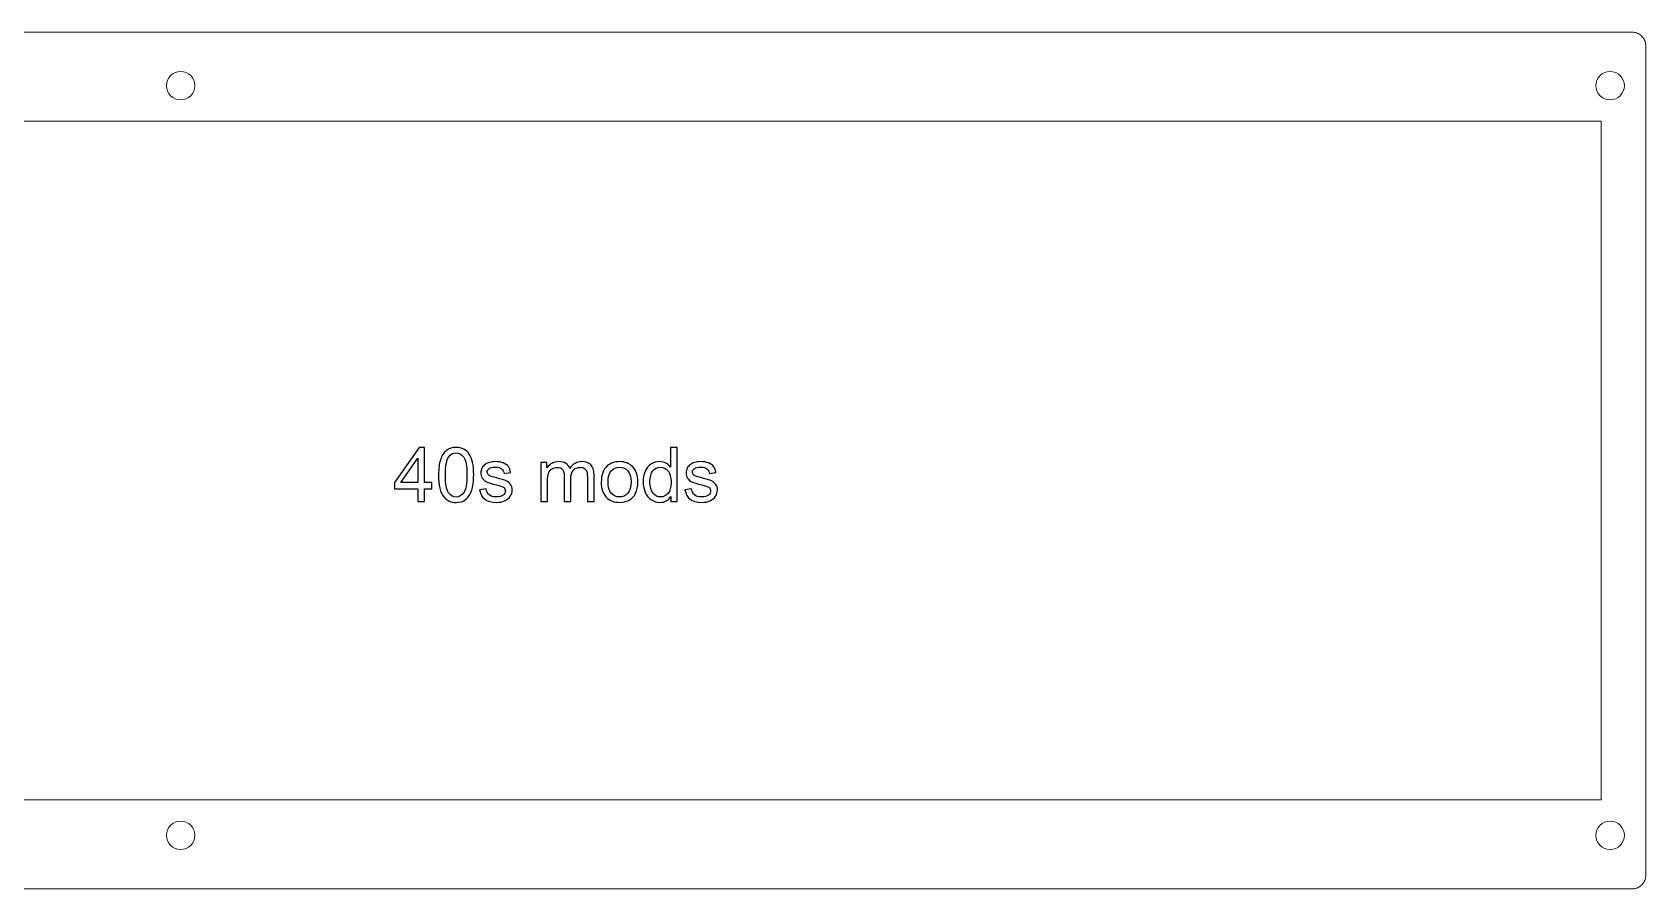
# Model space of a CAD drawing. Header units: millimetres. Extents: x -497 to 493, y -126 to 293.
# Drawn here: x -348.7 to -167.4, y 99 to 195.2 of the extents above; entities that cross this region are included whole.
import ezdxf

# ---------------------------------------------------------------- set-up
doc = ezdxf.new("R2010")
doc.units = ezdxf.units.MM
doc.header["$MEASUREMENT"] = 0
doc.layers.add('Layer 1', color=7, linetype='Continuous')

msp = doc.modelspace()

# ---------------------------------------------------------------- linework, layer by layer
at = {"layer": 'Layer 1', "lineweight": 9}
for points, knots in [([(-168.9452, 195.178), (-168.9452, 195.178), (-168.8272, 195.174), (-168.8272, 195.174), (-168.8272, 195.174), (-168.8272, 195.174), (-168.7102, 195.16), (-168.7102, 195.16), (-168.7102, 195.16), (-168.7102, 195.16), (-168.5952, 195.137), (-168.5952, 195.137), (-168.5952, 195.137), (-168.5952, 195.137), (-168.4812, 195.105), (-168.4812, 195.105), (-168.4812, 195.105), (-168.4812, 195.105), (-168.3712, 195.064), (-168.3712, 195.064), (-168.3712, 195.064), (-168.3712, 195.064), (-168.2642, 195.015), (-168.2642, 195.015), (-168.2642, 195.015), (-168.2642, 195.015), (-168.1612, 194.957), (-168.1612, 194.957), (-168.1612, 194.957), (-168.1612, 194.957), (-168.0632, 194.892), (-168.0632, 194.892), (-168.0632, 194.892), (-168.0632, 194.892), (-167.9712, 194.819), (-167.9712, 194.819), (-167.9712, 194.819), (-167.9712, 194.819), (-167.8842, 194.739), (-167.8842, 194.739), (-167.8842, 194.739), (-167.8842, 194.739), (-167.8042, 194.653), (-167.8042, 194.653), (-167.8042, 194.653), (-167.8042, 194.653), (-167.7312, 194.56), (-167.7312, 194.56), (-167.7312, 194.56), (-167.7312, 194.56), (-167.6662, 194.462), (-167.6662, 194.462), (-167.6662, 194.462), (-167.6662, 194.462), (-167.6082, 194.359), (-167.6082, 194.359), (-167.6082, 194.359), (-167.6082, 194.359), (-167.5592, 194.253), (-167.5592, 194.253), (-167.5592, 194.253), (-167.5592, 194.253), (-167.5182, 194.142), (-167.5182, 194.142), (-167.5182, 194.142), (-167.5182, 194.142), (-167.4862, 194.029), (-167.4862, 194.029), (-167.4862, 194.029), (-167.4862, 194.029), (-167.4632, 193.913), (-167.4632, 193.913), (-167.4632, 193.913), (-167.4632, 193.913), (-167.4502, 193.796), (-167.4502, 193.796), (-167.4502, 193.796), (-167.4502, 193.796), (-167.4452, 193.678), (-167.4452, 193.678), (-167.4452, 193.678), (-167.4452, 193.678), (-167.4452, 100.4783), (-167.4452, 100.4783), (-167.4452, 100.4783), (-167.4452, 100.4783), (-167.4502, 100.3603), (-167.4502, 100.3603), (-167.4502, 100.3603), (-167.4502, 100.3603), (-167.4632, 100.2433), (-167.4632, 100.2433), (-167.4632, 100.2433), (-167.4632, 100.2433), (-167.4862, 100.1283), (-167.4862, 100.1283), (-167.4862, 100.1283), (-167.4862, 100.1283), (-167.5182, 100.0143), (-167.5182, 100.0143), (-167.5182, 100.0143), (-167.5182, 100.0143), (-167.5592, 99.9043), (-167.5592, 99.9043), (-167.5592, 99.9043), (-167.5592, 99.9043), (-167.6082, 99.7973), (-167.6082, 99.7973), (-167.6082, 99.7973), (-167.6082, 99.7973), (-167.6662, 99.6943), (-167.6662, 99.6943), (-167.6662, 99.6943), (-167.6662, 99.6943), (-167.7312, 99.5963), (-167.7312, 99.5963), (-167.7312, 99.5963), (-167.7312, 99.5963), (-167.8042, 99.5043), (-167.8042, 99.5043), (-167.8042, 99.5043), (-167.8042, 99.5043), (-167.8842, 99.4173), (-167.8842, 99.4173), (-167.8842, 99.4173), (-167.8842, 99.4173), (-167.9712, 99.3373), (-167.9712, 99.3373), (-167.9712, 99.3373), (-167.9712, 99.3373), (-168.0632, 99.2643), (-168.0632, 99.2643), (-168.0632, 99.2643), (-168.0632, 99.2643), (-168.1612, 99.1993), (-168.1612, 99.1993), (-168.1612, 99.1993), (-168.1612, 99.1993), (-168.2642, 99.1413), (-168.2642, 99.1413), (-168.2642, 99.1413), (-168.2642, 99.1413), (-168.3712, 99.0923), (-168.3712, 99.0923), (-168.3712, 99.0923), (-168.3712, 99.0923), (-168.4812, 99.0513), (-168.4812, 99.0513), (-168.4812, 99.0513), (-168.4812, 99.0513), (-168.5952, 99.0193), (-168.5952, 99.0193), (-168.5952, 99.0193), (-168.5952, 99.0193), (-168.7102, 98.9963), (-168.7102, 98.9963), (-168.7102, 98.9963), (-168.7102, 98.9963), (-168.8272, 98.9833), (-168.8272, 98.9833), (-168.8272, 98.9833), (-168.8272, 98.9833), (-168.9452, 98.9783), (-168.9452, 98.9783), (-168.9452, 98.9783), (-168.9452, 98.9783), (-495.0332, 98.9783), (-495.0332, 98.9783), (-495.0332, 98.9783), (-495.0332, 98.9783), (-495.1512, 98.9833), (-495.1512, 98.9833), (-495.1512, 98.9833), (-495.1512, 98.9833), (-495.2682, 98.9963), (-495.2682, 98.9963), (-495.2682, 98.9963), (-495.2682, 98.9963), (-495.3842, 99.0193), (-495.3842, 99.0193), (-495.3842, 99.0193), (-495.3842, 99.0193), (-495.4972, 99.0513), (-495.4972, 99.0513), (-495.4972, 99.0513), (-495.4972, 99.0513), (-495.6082, 99.0923), (-495.6082, 99.0923), (-495.6082, 99.0923), (-495.6082, 99.0923), (-495.7142, 99.1413), (-495.7142, 99.1413), (-495.7142, 99.1413), (-495.7142, 99.1413), (-495.8172, 99.1993), (-495.8172, 99.1993), (-495.8172, 99.1993), (-495.8172, 99.1993), (-495.9152, 99.2643), (-495.9152, 99.2643), (-495.9152, 99.2643), (-495.9152, 99.2643), (-496.0082, 99.3373), (-496.0082, 99.3373), (-496.0082, 99.3373), (-496.0082, 99.3373), (-496.0942, 99.4173), (-496.0942, 99.4173), (-496.0942, 99.4173), (-496.0942, 99.4173), (-496.1742, 99.5043), (-496.1742, 99.5043), (-496.1742, 99.5043), (-496.1742, 99.5043), (-496.2472, 99.5963), (-496.2472, 99.5963), (-496.2472, 99.5963), (-496.2472, 99.5963), (-496.3122, 99.6943), (-496.3122, 99.6943), (-496.3122, 99.6943), (-496.3122, 99.6943), (-496.3702, 99.7973), (-496.3702, 99.7973), (-496.3702, 99.7973), (-496.3702, 99.7973), (-496.4192, 99.9043), (-496.4192, 99.9043), (-496.4192, 99.9043), (-496.4192, 99.9043), (-496.4602, 100.0143), (-496.4602, 100.0143), (-496.4602, 100.0143), (-496.4602, 100.0143), (-496.4922, 100.1283), (-496.4922, 100.1283), (-496.4922, 100.1283), (-496.4922, 100.1283), (-496.5152, 100.2433), (-496.5152, 100.2433), (-496.5152, 100.2433), (-496.5152, 100.2433), (-496.5292, 100.3603), (-496.5292, 100.3603), (-496.5292, 100.3603), (-496.5292, 100.3603), (-496.5342, 100.4783), (-496.5342, 100.4783), (-496.5342, 100.4783), (-496.5342, 100.4783), (-496.5332, 193.678), (-496.5332, 193.678), (-496.5332, 193.678), (-496.5332, 193.678), (-496.5292, 193.796), (-496.5292, 193.796), (-496.5292, 193.796), (-496.5292, 193.796), (-496.5152, 193.913), (-496.5152, 193.913), (-496.5152, 193.913), (-496.5152, 193.913), (-496.4922, 194.029), (-496.4922, 194.029), (-496.4922, 194.029), (-496.4922, 194.029), (-496.4602, 194.142), (-496.4602, 194.142), (-496.4602, 194.142), (-496.4602, 194.142), (-496.4192, 194.253), (-496.4192, 194.253), (-496.4192, 194.253), (-496.4192, 194.253), (-496.3702, 194.359), (-496.3702, 194.359), (-496.3702, 194.359), (-496.3702, 194.359), (-496.3122, 194.462), (-496.3122, 194.462), (-496.3122, 194.462), (-496.3122, 194.462), (-496.2472, 194.56), (-496.2472, 194.56), (-496.2472, 194.56), (-496.2472, 194.56), (-496.1742, 194.653), (-496.1742, 194.653), (-496.1742, 194.653), (-496.1742, 194.653), (-496.0942, 194.739), (-496.0942, 194.739), (-496.0942, 194.739), (-496.0942, 194.739), (-496.0082, 194.819), (-496.0082, 194.819), (-496.0082, 194.819), (-496.0082, 194.819), (-495.9152, 194.892), (-495.9152, 194.892), (-495.9152, 194.892), (-495.9152, 194.892), (-495.8172, 194.957), (-495.8172, 194.957), (-495.8172, 194.957), (-495.8172, 194.957), (-495.7142, 195.015), (-495.7142, 195.015), (-495.7142, 195.015), (-495.7142, 195.015), (-495.6082, 195.064), (-495.6082, 195.064), (-495.6082, 195.064), (-495.6082, 195.064), (-495.4972, 195.105), (-495.4972, 195.105), (-495.4972, 195.105), (-495.4972, 195.105), (-495.3842, 195.137), (-495.3842, 195.137), (-495.3842, 195.137), (-495.3842, 195.137), (-495.2682, 195.16), (-495.2682, 195.16), (-495.2682, 195.16), (-495.2682, 195.16), (-495.1512, 195.174), (-495.1512, 195.174), (-495.1512, 195.174), (-495.1512, 195.174), (-495.0332, 195.179), (-495.0332, 195.179), (-495.0332, 195.179), (-495.0332, 195.179), (-168.9452, 195.178), (-168.9452, 195.178)], [0, 0, 0, 0, 0.01176471, 0.01176471, 0.01176471, 0.01176471, 0.02352941, 0.02352941, 0.02352941, 0.02352941, 0.03529412, 0.03529412, 0.03529412, 0.03529412, 0.04705882, 0.04705882, 0.04705882, 0.04705882, 0.05882353, 0.05882353, 0.05882353, 0.05882353, 0.07058824, 0.07058824, 0.07058824, 0.07058824, 0.08235294, 0.08235294, 0.08235294, 0.08235294, 0.09411765, 0.09411765, 0.09411765, 0.09411765, 0.10588235, 0.10588235, 0.10588235, 0.10588235, 0.11764706, 0.11764706, 0.11764706, 0.11764706, 0.12941176, 0.12941176, 0.12941176, 0.12941176, 0.14117647, 0.14117647, 0.14117647, 0.14117647, 0.15294118, 0.15294118, 0.15294118, 0.15294118, 0.16470588, 0.16470588, 0.16470588, 0.16470588, 0.17647059, 0.17647059, 0.17647059, 0.17647059, 0.18823529, 0.18823529, 0.18823529, 0.18823529, 0.2, 0.2, 0.2, 0.2, 0.21176471, 0.21176471, 0.21176471, 0.21176471, 0.22352941, 0.22352941, 0.22352941, 0.22352941, 0.23529412, 0.23529412, 0.23529412, 0.23529412, 0.24705882, 0.24705882, 0.24705882, 0.24705882, 0.25882353, 0.25882353, 0.25882353, 0.25882353, 0.27058824, 0.27058824, 0.27058824, 0.27058824, 0.28235294, 0.28235294, 0.28235294, 0.28235294, 0.29411765, 0.29411765, 0.29411765, 0.29411765, 0.30588235, 0.30588235, 0.30588235, 0.30588235, 0.31764706, 0.31764706, 0.31764706, 0.31764706, 0.32941176, 0.32941176, 0.32941176, 0.32941176, 0.34117647, 0.34117647, 0.34117647, 0.34117647, 0.35294118, 0.35294118, 0.35294118, 0.35294118, 0.36470588, 0.36470588, 0.36470588, 0.36470588, 0.37647059, 0.37647059, 0.37647059, 0.37647059, 0.38823529, 0.38823529, 0.38823529, 0.38823529, 0.4, 0.4, 0.4, 0.4, 0.41176471, 0.41176471, 0.41176471, 0.41176471, 0.42352941, 0.42352941, 0.42352941, 0.42352941, 0.43529412, 0.43529412, 0.43529412, 0.43529412, 0.44705882, 0.44705882, 0.44705882, 0.44705882, 0.45882353, 0.45882353, 0.45882353, 0.45882353, 0.47058824, 0.47058824, 0.47058824, 0.47058824, 0.48235294, 0.48235294, 0.48235294, 0.48235294, 0.49411765, 0.49411765, 0.49411765, 0.49411765, 0.50588235, 0.50588235, 0.50588235, 0.50588235, 0.51764706, 0.51764706, 0.51764706, 0.51764706, 0.52941176, 0.52941176, 0.52941176, 0.52941176, 0.54117647, 0.54117647, 0.54117647, 0.54117647, 0.55294118, 0.55294118, 0.55294118, 0.55294118, 0.56470588, 0.56470588, 0.56470588, 0.56470588, 0.57647059, 0.57647059, 0.57647059, 0.57647059, 0.58823529, 0.58823529, 0.58823529, 0.58823529, 0.6, 0.6, 0.6, 0.6, 0.61176471, 0.61176471, 0.61176471, 0.61176471, 0.62352941, 0.62352941, 0.62352941, 0.62352941, 0.63529412, 0.63529412, 0.63529412, 0.63529412, 0.64705882, 0.64705882, 0.64705882, 0.64705882, 0.65882353, 0.65882353, 0.65882353, 0.65882353, 0.67058824, 0.67058824, 0.67058824, 0.67058824, 0.68235294, 0.68235294, 0.68235294, 0.68235294, 0.69411765, 0.69411765, 0.69411765, 0.69411765, 0.70588235, 0.70588235, 0.70588235, 0.70588235, 0.71764706, 0.71764706, 0.71764706, 0.71764706, 0.72941176, 0.72941176, 0.72941176, 0.72941176, 0.74117647, 0.74117647, 0.74117647, 0.74117647, 0.75294118, 0.75294118, 0.75294118, 0.75294118, 0.76470588, 0.76470588, 0.76470588, 0.76470588, 0.77647059, 0.77647059, 0.77647059, 0.77647059, 0.78823529, 0.78823529, 0.78823529, 0.78823529, 0.8, 0.8, 0.8, 0.8, 0.81176471, 0.81176471, 0.81176471, 0.81176471, 0.82352941, 0.82352941, 0.82352941, 0.82352941, 0.83529412, 0.83529412, 0.83529412, 0.83529412, 0.84705882, 0.84705882, 0.84705882, 0.84705882, 0.85882353, 0.85882353, 0.85882353, 0.85882353, 0.87058824, 0.87058824, 0.87058824, 0.87058824, 0.88235294, 0.88235294, 0.88235294, 0.88235294, 0.89411765, 0.89411765, 0.89411765, 0.89411765, 0.90588235, 0.90588235, 0.90588235, 0.90588235, 0.91764706, 0.91764706, 0.91764706, 0.91764706, 0.92941176, 0.92941176, 0.92941176, 0.92941176, 0.94117647, 0.94117647, 0.94117647, 0.94117647, 0.95294118, 0.95294118, 0.95294118, 0.95294118, 0.96470588, 0.96470588, 0.96470588, 0.96470588, 0.97647059, 0.97647059, 0.97647059, 0.97647059, 1, 1, 1, 1]), ([(-331.9891, 190.7791), (-332.8728, 190.7791), (-333.5891, 190.0628), (-333.5891, 189.1791), (-333.5891, 189.1791), (-333.5891, 188.2954), (-332.8728, 187.5791), (-331.9891, 187.5791), (-331.9891, 187.5791), (-331.1054, 187.5791), (-330.3891, 188.2954), (-330.3891, 189.1791), (-330.3891, 189.1791), (-330.3891, 190.0628), (-331.1054, 190.7791), (-331.9891, 190.7791)], [0, 0, 0, 0, 0.2, 0.2, 0.2, 0.2, 0.4, 0.4, 0.4, 0.4, 0.6, 0.6, 0.6, 0.6, 1, 1, 1, 1]), ([(-171.4444, 190.7791), (-170.5607, 190.7791), (-169.8444, 190.0628), (-169.8444, 189.1791), (-169.8444, 189.1791), (-169.8444, 188.2954), (-170.5607, 187.5791), (-171.4444, 187.5791), (-171.4444, 187.5791), (-172.3281, 187.5791), (-173.0444, 188.2954), (-173.0444, 189.1791), (-173.0444, 189.1791), (-173.0444, 190.0628), (-172.3281, 190.7791), (-171.4444, 190.7791)], [0, 0, 0, 0, 0.2, 0.2, 0.2, 0.2, 0.4, 0.4, 0.4, 0.4, 0.6, 0.6, 0.6, 0.6, 1, 1, 1, 1]), ([(-420.0982, 185.18), (-420.0982, 185.18), (-420.0982, 147.077), (-420.0982, 147.077), (-420.0982, 147.077), (-420.0982, 147.077), (-405.8092, 147.077), (-405.8092, 147.077), (-405.8092, 147.077), (-405.8092, 147.077), (-405.8092, 128.027), (-405.8092, 128.027), (-405.8092, 128.027), (-405.8092, 128.027), (-386.7602, 128.027), (-386.7602, 128.027), (-386.7602, 128.027), (-386.7602, 128.027), (-386.7602, 108.977), (-386.7602, 108.977), (-386.7602, 108.977), (-386.7602, 108.977), (-172.4452, 108.977), (-172.4452, 108.977), (-172.4452, 108.977), (-172.4452, 108.977), (-172.4452, 185.18), (-172.4452, 185.18), (-172.4452, 185.18), (-172.4452, 185.18), (-420.0982, 185.18), (-420.0982, 185.18)], [0, 0, 0, 0, 0.11111111, 0.11111111, 0.11111111, 0.11111111, 0.22222222, 0.22222222, 0.22222222, 0.22222222, 0.33333333, 0.33333333, 0.33333333, 0.33333333, 0.44444444, 0.44444444, 0.44444444, 0.44444444, 0.55555556, 0.55555556, 0.55555556, 0.55555556, 0.66666667, 0.66666667, 0.66666667, 0.66666667, 0.77777778, 0.77777778, 0.77777778, 0.77777778, 1, 1, 1, 1]), ([(-331.9891, 106.5774), (-332.8728, 106.5774), (-333.5891, 105.8611), (-333.5891, 104.9774), (-333.5891, 104.9774), (-333.5891, 104.0937), (-332.8728, 103.3774), (-331.9891, 103.3774), (-331.9891, 103.3774), (-331.1054, 103.3774), (-330.3891, 104.0937), (-330.3891, 104.9774), (-330.3891, 104.9774), (-330.3891, 105.8611), (-331.1054, 106.5774), (-331.9891, 106.5774)], [0, 0, 0, 0, 0.2, 0.2, 0.2, 0.2, 0.4, 0.4, 0.4, 0.4, 0.6, 0.6, 0.6, 0.6, 1, 1, 1, 1]), ([(-171.4444, 106.5776), (-170.5607, 106.5776), (-169.8444, 105.8613), (-169.8444, 104.9776), (-169.8444, 104.9776), (-169.8444, 104.0939), (-170.5607, 103.3776), (-171.4444, 103.3776), (-171.4444, 103.3776), (-172.3281, 103.3776), (-173.0444, 104.0939), (-173.0444, 104.9776), (-173.0444, 104.9776), (-173.0444, 105.8613), (-172.3281, 106.5776), (-171.4444, 106.5776)], [0, 0, 0, 0, 0.2, 0.2, 0.2, 0.2, 0.4, 0.4, 0.4, 0.4, 0.6, 0.6, 0.6, 0.6, 1, 1, 1, 1])]:
    msp.add_open_spline(points, degree=3, knots=knots, dxfattribs=at)
at = {"layer": 'Layer 1'}
for points, knots in [([(-305.3559, 142.4638), (-305.3559, 142.4638), (-305.3559, 143.9116), (-305.3559, 143.9116), (-305.3559, 143.9116), (-305.3559, 143.9116), (-307.989, 143.9116), (-307.989, 143.9116), (-307.989, 143.9116), (-307.989, 143.9116), (-307.989, 144.5974), (-307.989, 144.5974), (-307.989, 144.5974), (-307.989, 144.5974), (-305.2204, 148.526), (-305.2204, 148.526), (-305.2204, 148.526), (-305.2204, 148.526), (-304.6108, 148.526), (-304.6108, 148.526), (-304.6108, 148.526), (-304.6108, 148.526), (-304.6108, 144.5974), (-304.6108, 144.5974), (-304.6108, 144.5974), (-304.6108, 144.5974), (-303.7895, 144.5974), (-303.7895, 144.5974), (-303.7895, 144.5974), (-303.7895, 144.5974), (-303.7895, 143.9116), (-303.7895, 143.9116), (-303.7895, 143.9116), (-303.7895, 143.9116), (-304.6108, 143.9116), (-304.6108, 143.9116), (-304.6108, 143.9116), (-304.6108, 143.9116), (-304.6108, 142.4638), (-304.6108, 142.4638), (-304.6108, 142.4638), (-304.6108, 142.4638), (-305.3559, 142.4638), (-305.3559, 142.4638)], [0, 0, 0, 0, 0.08333333, 0.08333333, 0.08333333, 0.08333333, 0.16666667, 0.16666667, 0.16666667, 0.16666667, 0.25, 0.25, 0.25, 0.25, 0.33333333, 0.33333333, 0.33333333, 0.33333333, 0.41666667, 0.41666667, 0.41666667, 0.41666667, 0.5, 0.5, 0.5, 0.5, 0.58333333, 0.58333333, 0.58333333, 0.58333333, 0.66666667, 0.66666667, 0.66666667, 0.66666667, 0.75, 0.75, 0.75, 0.75, 0.83333333, 0.83333333, 0.83333333, 0.83333333, 1, 1, 1, 1]), ([(-305.3559, 144.5974), (-305.3559, 144.5974), (-305.3559, 147.3251), (-305.3559, 147.3251), (-305.3559, 147.3251), (-305.3559, 147.3251), (-307.2566, 144.5974), (-307.2566, 144.5974), (-307.2566, 144.5974), (-307.2566, 144.5974), (-305.3559, 144.5974), (-305.3559, 144.5974)], [0, 0, 0, 0, 0.25, 0.25, 0.25, 0.25, 0.5, 0.5, 0.5, 0.5, 1, 1, 1, 1]), ([(-303.0261, 145.4554), (-303.0261, 146.1708), (-302.9527, 146.7494), (-302.806, 147.1868), (-302.806, 147.1868), (-302.6578, 147.6257), (-302.4391, 147.9629), (-302.1484, 148.1986), (-302.1484, 148.1986), (-301.8591, 148.4342), (-301.4936, 148.5514), (-301.0534, 148.5514), (-301.0534, 148.5514), (-300.7288, 148.5514), (-300.4438, 148.4864), (-300.1968, 148.3552), (-300.1968, 148.3552), (-299.9513, 148.224), (-299.7481, 148.0349), (-299.59, 147.7879), (-299.59, 147.7879), (-299.432, 147.5424), (-299.3078, 147.2418), (-299.2175, 146.8877), (-299.2175, 146.8877), (-299.1258, 146.5335), (-299.0806, 146.0551), (-299.0806, 145.4554), (-299.0806, 145.4554), (-299.0806, 144.7442), (-299.154, 144.1684), (-299.2993, 143.731), (-299.2993, 143.731), (-299.4447, 143.2921), (-299.6634, 142.9549), (-299.9541, 142.7178), (-299.9541, 142.7178), (-300.2434, 142.4807), (-300.6103, 142.3622), (-301.0534, 142.3622), (-301.0534, 142.3622), (-301.6361, 142.3622), (-302.0948, 142.5696), (-302.4278, 142.9859), (-302.4278, 142.9859), (-302.8271, 143.4939), (-303.0261, 144.3166), (-303.0261, 145.4554)], [0, 0, 0, 0, 0.07692308, 0.07692308, 0.07692308, 0.07692308, 0.15384615, 0.15384615, 0.15384615, 0.15384615, 0.23076923, 0.23076923, 0.23076923, 0.23076923, 0.30769231, 0.30769231, 0.30769231, 0.30769231, 0.38461538, 0.38461538, 0.38461538, 0.38461538, 0.46153846, 0.46153846, 0.46153846, 0.46153846, 0.53846154, 0.53846154, 0.53846154, 0.53846154, 0.61538462, 0.61538462, 0.61538462, 0.61538462, 0.69230769, 0.69230769, 0.69230769, 0.69230769, 0.76923077, 0.76923077, 0.76923077, 0.76923077, 0.84615385, 0.84615385, 0.84615385, 0.84615385, 1, 1, 1, 1]), ([(-302.2641, 145.4525), (-302.2641, 144.4549), (-302.1484, 143.7917), (-301.9155, 143.4643), (-301.9155, 143.4643), (-301.6827, 143.1355), (-301.3948, 142.9718), (-301.0534, 142.9718), (-301.0534, 142.9718), (-300.7119, 142.9718), (-300.424, 143.1369), (-300.1912, 143.4657), (-300.1912, 143.4657), (-299.9583, 143.7959), (-299.8426, 144.4577), (-299.8426, 145.4525), (-299.8426, 145.4525), (-299.8426, 146.4502), (-299.9583, 147.1134), (-300.1912, 147.4408), (-300.1912, 147.4408), (-300.4226, 147.7696), (-300.7133, 147.9333), (-301.0618, 147.9333), (-301.0618, 147.9333), (-301.4033, 147.9333), (-301.6771, 147.7879), (-301.8817, 147.4987), (-301.8817, 147.4987), (-302.1371, 147.1304), (-302.2641, 146.4474), (-302.2641, 145.4525)], [0, 0, 0, 0, 0.11111111, 0.11111111, 0.11111111, 0.11111111, 0.22222222, 0.22222222, 0.22222222, 0.22222222, 0.33333333, 0.33333333, 0.33333333, 0.33333333, 0.44444444, 0.44444444, 0.44444444, 0.44444444, 0.55555556, 0.55555556, 0.55555556, 0.55555556, 0.66666667, 0.66666667, 0.66666667, 0.66666667, 0.77777778, 0.77777778, 0.77777778, 0.77777778, 1, 1, 1, 1]), ([(-298.4103, 143.7761), (-298.4103, 143.7761), (-297.6737, 143.8947), (-297.6737, 143.8947), (-297.6737, 143.8947), (-297.6328, 143.5997), (-297.5171, 143.374), (-297.328, 143.2159), (-297.328, 143.2159), (-297.1389, 143.0593), (-296.8736, 142.9803), (-296.535, 142.9803), (-296.535, 142.9803), (-296.1921, 142.9803), (-295.9381, 143.0494), (-295.7715, 143.1891), (-295.7715, 143.1891), (-295.6064, 143.3274), (-295.5232, 143.4911), (-295.5232, 143.6788), (-295.5232, 143.6788), (-295.5232, 143.8467), (-295.598, 143.9793), (-295.7461, 144.0753), (-295.7461, 144.0753), (-295.8506, 144.1416), (-296.1046, 144.2249), (-296.5081, 144.3279), (-296.5081, 144.3279), (-297.0528, 144.4648), (-297.4296, 144.5833), (-297.6413, 144.6835), (-297.6413, 144.6835), (-297.8515, 144.7851), (-298.011, 144.9234), (-298.1196, 145.1012), (-298.1196, 145.1012), (-298.2283, 145.2776), (-298.2833, 145.4737), (-298.2833, 145.6882), (-298.2833, 145.6882), (-298.2833, 145.8843), (-298.2382, 146.065), (-298.1493, 146.2315), (-298.1493, 146.2315), (-298.059, 146.398), (-297.9376, 146.5363), (-297.7838, 146.6463), (-297.7838, 146.6463), (-297.6681, 146.731), (-297.51, 146.803), (-297.3111, 146.8623), (-297.3111, 146.8623), (-297.1107, 146.9215), (-296.8976, 146.9512), (-296.669, 146.9512), (-296.669, 146.9512), (-296.3247, 146.9512), (-296.0227, 146.9018), (-295.7631, 146.8016), (-295.7631, 146.8016), (-295.502, 146.7028), (-295.3101, 146.5673), (-295.1859, 146.398), (-295.1859, 146.398), (-295.0632, 146.2272), (-294.9771, 146.0001), (-294.9305, 145.715), (-294.9305, 145.715), (-294.9305, 145.715), (-295.6587, 145.6134), (-295.6587, 145.6134), (-295.6587, 145.6134), (-295.6911, 145.842), (-295.7871, 146.0212), (-295.9451, 146.1496), (-295.9451, 146.1496), (-296.1032, 146.278), (-296.3261, 146.3415), (-296.6154, 146.3415), (-296.6154, 146.3415), (-296.9555, 146.3415), (-297.1996, 146.2851), (-297.3449, 146.1722), (-297.3449, 146.1722), (-297.4903, 146.0593), (-297.5637, 145.9267), (-297.5637, 145.7757), (-297.5637, 145.7757), (-297.5637, 145.6797), (-297.534, 145.5922), (-297.4734, 145.5146), (-297.4734, 145.5146), (-297.4127, 145.4356), (-297.3181, 145.3693), (-297.1883, 145.3171), (-297.1883, 145.3171), (-297.1135, 145.2889), (-296.8962, 145.2254), (-296.5321, 145.1266), (-296.5321, 145.1266), (-296.0072, 144.9869), (-295.6403, 144.8712), (-295.4315, 144.7823), (-295.4315, 144.7823), (-295.2226, 144.6934), (-295.0589, 144.5621), (-294.9404, 144.3928), (-294.9404, 144.3928), (-294.8205, 144.2221), (-294.7612, 144.0104), (-294.7612, 143.7564), (-294.7612, 143.7564), (-294.7612, 143.5094), (-294.8332, 143.2766), (-294.9785, 143.0579), (-294.9785, 143.0579), (-295.1238, 142.8392), (-295.3327, 142.6698), (-295.605, 142.5499), (-295.605, 142.5499), (-295.8788, 142.4299), (-296.1878, 142.3707), (-296.5321, 142.3707), (-296.5321, 142.3707), (-297.1022, 142.3707), (-297.5383, 142.4892), (-297.8374, 142.7249), (-297.8374, 142.7249), (-298.1366, 142.9619), (-298.3271, 143.3119), (-298.4103, 143.7761)], [0, 0, 0, 0, 0.02941176, 0.02941176, 0.02941176, 0.02941176, 0.05882353, 0.05882353, 0.05882353, 0.05882353, 0.08823529, 0.08823529, 0.08823529, 0.08823529, 0.11764706, 0.11764706, 0.11764706, 0.11764706, 0.14705882, 0.14705882, 0.14705882, 0.14705882, 0.17647059, 0.17647059, 0.17647059, 0.17647059, 0.20588235, 0.20588235, 0.20588235, 0.20588235, 0.23529412, 0.23529412, 0.23529412, 0.23529412, 0.26470588, 0.26470588, 0.26470588, 0.26470588, 0.29411765, 0.29411765, 0.29411765, 0.29411765, 0.32352941, 0.32352941, 0.32352941, 0.32352941, 0.35294118, 0.35294118, 0.35294118, 0.35294118, 0.38235294, 0.38235294, 0.38235294, 0.38235294, 0.41176471, 0.41176471, 0.41176471, 0.41176471, 0.44117647, 0.44117647, 0.44117647, 0.44117647, 0.47058824, 0.47058824, 0.47058824, 0.47058824, 0.5, 0.5, 0.5, 0.5, 0.52941176, 0.52941176, 0.52941176, 0.52941176, 0.55882353, 0.55882353, 0.55882353, 0.55882353, 0.58823529, 0.58823529, 0.58823529, 0.58823529, 0.61764706, 0.61764706, 0.61764706, 0.61764706, 0.64705882, 0.64705882, 0.64705882, 0.64705882, 0.67647059, 0.67647059, 0.67647059, 0.67647059, 0.70588235, 0.70588235, 0.70588235, 0.70588235, 0.73529412, 0.73529412, 0.73529412, 0.73529412, 0.76470588, 0.76470588, 0.76470588, 0.76470588, 0.79411765, 0.79411765, 0.79411765, 0.79411765, 0.82352941, 0.82352941, 0.82352941, 0.82352941, 0.85294118, 0.85294118, 0.85294118, 0.85294118, 0.88235294, 0.88235294, 0.88235294, 0.88235294, 0.91176471, 0.91176471, 0.91176471, 0.91176471, 0.94117647, 0.94117647, 0.94117647, 0.94117647, 1, 1, 1, 1]), ([(-291.5283, 142.4638), (-291.5283, 142.4638), (-291.5283, 146.858), (-291.5283, 146.858), (-291.5283, 146.858), (-291.5283, 146.858), (-290.8594, 146.858), (-290.8594, 146.858), (-290.8594, 146.858), (-290.8594, 146.858), (-290.8594, 146.2371), (-290.8594, 146.2371), (-290.8594, 146.2371), (-290.7226, 146.4516), (-290.5391, 146.6252), (-290.3105, 146.755), (-290.3105, 146.755), (-290.0819, 146.8862), (-289.8223, 146.9512), (-289.5302, 146.9512), (-289.5302, 146.9512), (-289.2056, 146.9512), (-288.9389, 146.8834), (-288.7315, 146.7494), (-288.7315, 146.7494), (-288.524, 146.6139), (-288.3773, 146.4262), (-288.2926, 146.1835), (-288.2926, 146.1835), (-287.9427, 146.6957), (-287.4897, 146.9512), (-286.9309, 146.9512), (-286.9309, 146.9512), (-286.4934, 146.9512), (-286.1562, 146.8312), (-285.9219, 146.5899), (-285.9219, 146.5899), (-285.6863, 146.3486), (-285.5677, 145.9775), (-285.5677, 145.4765), (-285.5677, 145.4765), (-285.5677, 145.4765), (-285.5677, 142.4638), (-285.5677, 142.4638), (-285.5677, 142.4638), (-285.5677, 142.4638), (-286.3128, 142.4638), (-286.3128, 142.4638), (-286.3128, 142.4638), (-286.3128, 142.4638), (-286.3128, 145.2296), (-286.3128, 145.2296), (-286.3128, 145.2296), (-286.3128, 145.5259), (-286.3382, 145.7404), (-286.3862, 145.8716), (-286.3862, 145.8716), (-286.4342, 146.0029), (-286.5217, 146.1073), (-286.6501, 146.1877), (-286.6501, 146.1877), (-286.7771, 146.2682), (-286.9266, 146.3077), (-287.0974, 146.3077), (-287.0974, 146.3077), (-287.4078, 146.3077), (-287.6647, 146.2047), (-287.8693, 146.0001), (-287.8693, 146.0001), (-288.0739, 145.794), (-288.1755, 145.4652), (-288.1755, 145.0137), (-288.1755, 145.0137), (-288.1755, 145.0137), (-288.1755, 142.4638), (-288.1755, 142.4638), (-288.1755, 142.4638), (-288.1755, 142.4638), (-288.9206, 142.4638), (-288.9206, 142.4638), (-288.9206, 142.4638), (-288.9206, 142.4638), (-288.9206, 145.3157), (-288.9206, 145.3157), (-288.9206, 145.3157), (-288.9206, 145.6459), (-288.9812, 145.8942), (-289.1026, 146.0593), (-289.1026, 146.0593), (-289.2239, 146.2244), (-289.4229, 146.3077), (-289.6981, 146.3077), (-289.6981, 146.3077), (-289.9069, 146.3077), (-290.1002, 146.2526), (-290.278, 146.1426), (-290.278, 146.1426), (-290.4558, 146.0325), (-290.5843, 145.8716), (-290.6647, 145.6586), (-290.6647, 145.6586), (-290.7437, 145.4469), (-290.7832, 145.1407), (-290.7832, 144.7413), (-290.7832, 144.7413), (-290.7832, 144.7413), (-290.7832, 142.4638), (-290.7832, 142.4638), (-290.7832, 142.4638), (-290.7832, 142.4638), (-291.5283, 142.4638), (-291.5283, 142.4638)], [0, 0, 0, 0, 0.03448276, 0.03448276, 0.03448276, 0.03448276, 0.06896552, 0.06896552, 0.06896552, 0.06896552, 0.10344828, 0.10344828, 0.10344828, 0.10344828, 0.13793103, 0.13793103, 0.13793103, 0.13793103, 0.17241379, 0.17241379, 0.17241379, 0.17241379, 0.20689655, 0.20689655, 0.20689655, 0.20689655, 0.24137931, 0.24137931, 0.24137931, 0.24137931, 0.27586207, 0.27586207, 0.27586207, 0.27586207, 0.31034483, 0.31034483, 0.31034483, 0.31034483, 0.34482759, 0.34482759, 0.34482759, 0.34482759, 0.37931034, 0.37931034, 0.37931034, 0.37931034, 0.4137931, 0.4137931, 0.4137931, 0.4137931, 0.44827586, 0.44827586, 0.44827586, 0.44827586, 0.48275862, 0.48275862, 0.48275862, 0.48275862, 0.51724138, 0.51724138, 0.51724138, 0.51724138, 0.55172414, 0.55172414, 0.55172414, 0.55172414, 0.5862069, 0.5862069, 0.5862069, 0.5862069, 0.62068966, 0.62068966, 0.62068966, 0.62068966, 0.65517241, 0.65517241, 0.65517241, 0.65517241, 0.68965517, 0.68965517, 0.68965517, 0.68965517, 0.72413793, 0.72413793, 0.72413793, 0.72413793, 0.75862069, 0.75862069, 0.75862069, 0.75862069, 0.79310345, 0.79310345, 0.79310345, 0.79310345, 0.82758621, 0.82758621, 0.82758621, 0.82758621, 0.86206897, 0.86206897, 0.86206897, 0.86206897, 0.89655172, 0.89655172, 0.89655172, 0.89655172, 0.93103448, 0.93103448, 0.93103448, 0.93103448, 1, 1, 1, 1]), ([(-284.7549, 144.6609), (-284.7549, 145.4723), (-284.5291, 146.0734), (-284.0762, 146.4643), (-284.0762, 146.4643), (-283.6994, 146.7889), (-283.2379, 146.9512), (-282.6947, 146.9512), (-282.6947, 146.9512), (-282.0921, 146.9512), (-281.5982, 146.7536), (-281.2144, 146.3585), (-281.2144, 146.3585), (-280.832, 145.9648), (-280.6401, 145.4187), (-280.6401, 144.723), (-280.6401, 144.723), (-280.6401, 144.1586), (-280.7247, 143.7155), (-280.8941, 143.3923), (-280.8941, 143.3923), (-281.0634, 143.0692), (-281.3104, 142.818), (-281.6349, 142.6388), (-281.6349, 142.6388), (-281.9581, 142.4596), (-282.3123, 142.3707), (-282.6947, 142.3707), (-282.6947, 142.3707), (-283.3099, 142.3707), (-283.8066, 142.5668), (-284.1862, 142.9605), (-284.1862, 142.9605), (-284.5658, 143.3542), (-284.7549, 143.9215), (-284.7549, 144.6609)], [0, 0, 0, 0, 0.1, 0.1, 0.1, 0.1, 0.2, 0.2, 0.2, 0.2, 0.3, 0.3, 0.3, 0.3, 0.4, 0.4, 0.4, 0.4, 0.5, 0.5, 0.5, 0.5, 0.6, 0.6, 0.6, 0.6, 0.7, 0.7, 0.7, 0.7, 0.8, 0.8, 0.8, 0.8, 1, 1, 1, 1]), ([(-276.9303, 142.4638), (-276.9303, 142.4638), (-276.9303, 143.0212), (-276.9303, 143.0212), (-276.9303, 143.0212), (-277.2082, 142.588), (-277.6175, 142.3707), (-278.1579, 142.3707), (-278.1579, 142.3707), (-278.5079, 142.3707), (-278.8296, 142.4666), (-279.1217, 142.6599), (-279.1217, 142.6599), (-279.4152, 142.8519), (-279.6424, 143.1214), (-279.8047, 143.4657), (-279.8047, 143.4657), (-279.9656, 143.8114), (-280.046, 144.2079), (-280.046, 144.6567), (-280.046, 144.6567), (-280.046, 145.0941), (-279.9726, 145.4906), (-279.8273, 145.8477), (-279.8273, 145.8477), (-279.6805, 146.2033), (-279.4618, 146.477), (-279.1697, 146.6661), (-279.1697, 146.6661), (-278.879, 146.8566), (-278.5516, 146.9512), (-278.1918, 146.9512), (-278.1918, 146.9512), (-277.9265, 146.9512), (-277.6908, 146.8947), (-277.4848, 146.7832), (-277.4848, 146.7832), (-277.2788, 146.6717), (-277.1109, 146.525), (-276.9811, 146.3458), (-276.9811, 146.3458), (-276.9811, 146.3458), (-276.9811, 148.526), (-276.9811, 148.526), (-276.9811, 148.526), (-276.9811, 148.526), (-276.236, 148.526), (-276.236, 148.526), (-276.236, 148.526), (-276.236, 148.526), (-276.236, 142.4638), (-276.236, 142.4638), (-276.236, 142.4638), (-276.236, 142.4638), (-276.9303, 142.4638), (-276.9303, 142.4638)], [0, 0, 0, 0, 0.06666667, 0.06666667, 0.06666667, 0.06666667, 0.13333333, 0.13333333, 0.13333333, 0.13333333, 0.2, 0.2, 0.2, 0.2, 0.26666667, 0.26666667, 0.26666667, 0.26666667, 0.33333333, 0.33333333, 0.33333333, 0.33333333, 0.4, 0.4, 0.4, 0.4, 0.46666667, 0.46666667, 0.46666667, 0.46666667, 0.53333333, 0.53333333, 0.53333333, 0.53333333, 0.6, 0.6, 0.6, 0.6, 0.66666667, 0.66666667, 0.66666667, 0.66666667, 0.73333333, 0.73333333, 0.73333333, 0.73333333, 0.8, 0.8, 0.8, 0.8, 0.86666667, 0.86666667, 0.86666667, 0.86666667, 1, 1, 1, 1]), ([(-275.354, 143.7761), (-275.354, 143.7761), (-274.6174, 143.8947), (-274.6174, 143.8947), (-274.6174, 143.8947), (-274.5765, 143.5997), (-274.4608, 143.374), (-274.2717, 143.2159), (-274.2717, 143.2159), (-274.0826, 143.0593), (-273.8173, 142.9803), (-273.4787, 142.9803), (-273.4787, 142.9803), (-273.1358, 142.9803), (-272.8818, 143.0494), (-272.7152, 143.1891), (-272.7152, 143.1891), (-272.5501, 143.3274), (-272.4669, 143.4911), (-272.4669, 143.6788), (-272.4669, 143.6788), (-272.4669, 143.8467), (-272.5417, 143.9793), (-272.6898, 144.0753), (-272.6898, 144.0753), (-272.7943, 144.1416), (-273.0483, 144.2249), (-273.4518, 144.3279), (-273.4518, 144.3279), (-273.9965, 144.4648), (-274.3733, 144.5833), (-274.585, 144.6835), (-274.585, 144.6835), (-274.7952, 144.7851), (-274.9547, 144.9234), (-275.0633, 145.1012), (-275.0633, 145.1012), (-275.172, 145.2776), (-275.227, 145.4737), (-275.227, 145.6882), (-275.227, 145.6882), (-275.227, 145.8843), (-275.1819, 146.065), (-275.093, 146.2315), (-275.093, 146.2315), (-275.0027, 146.398), (-274.8813, 146.5363), (-274.7275, 146.6463), (-274.7275, 146.6463), (-274.6118, 146.731), (-274.4537, 146.803), (-274.2548, 146.8623), (-274.2548, 146.8623), (-274.0544, 146.9215), (-273.8413, 146.9512), (-273.6127, 146.9512), (-273.6127, 146.9512), (-273.2684, 146.9512), (-272.9664, 146.9018), (-272.7068, 146.8016), (-272.7068, 146.8016), (-272.4457, 146.7028), (-272.2538, 146.5673), (-272.1296, 146.398), (-272.1296, 146.398), (-272.0069, 146.2272), (-271.9208, 146.0001), (-271.8742, 145.715), (-271.8742, 145.715), (-271.8742, 145.715), (-272.6024, 145.6134), (-272.6024, 145.6134), (-272.6024, 145.6134), (-272.6348, 145.842), (-272.7308, 146.0212), (-272.8888, 146.1496), (-272.8888, 146.1496), (-273.0469, 146.278), (-273.2698, 146.3415), (-273.5591, 146.3415), (-273.5591, 146.3415), (-273.8992, 146.3415), (-274.1433, 146.2851), (-274.2886, 146.1722), (-274.2886, 146.1722), (-274.434, 146.0593), (-274.5074, 145.9267), (-274.5074, 145.7757), (-274.5074, 145.7757), (-274.5074, 145.6797), (-274.4777, 145.5922), (-274.4171, 145.5146), (-274.4171, 145.5146), (-274.3564, 145.4356), (-274.2618, 145.3693), (-274.132, 145.3171), (-274.132, 145.3171), (-274.0572, 145.2889), (-273.8399, 145.2254), (-273.4758, 145.1266), (-273.4758, 145.1266), (-272.9509, 144.9869), (-272.584, 144.8712), (-272.3752, 144.7823), (-272.3752, 144.7823), (-272.1663, 144.6934), (-272.0026, 144.5621), (-271.8841, 144.3928), (-271.8841, 144.3928), (-271.7642, 144.2221), (-271.7049, 144.0104), (-271.7049, 143.7564), (-271.7049, 143.7564), (-271.7049, 143.5094), (-271.7769, 143.2766), (-271.9222, 143.0579), (-271.9222, 143.0579), (-272.0675, 142.8392), (-272.2764, 142.6698), (-272.5487, 142.5499), (-272.5487, 142.5499), (-272.8225, 142.4299), (-273.1315, 142.3707), (-273.4758, 142.3707), (-273.4758, 142.3707), (-274.0459, 142.3707), (-274.482, 142.4892), (-274.7811, 142.7249), (-274.7811, 142.7249), (-275.0803, 142.9619), (-275.2708, 143.3119), (-275.354, 143.7761)], [0, 0, 0, 0, 0.02941176, 0.02941176, 0.02941176, 0.02941176, 0.05882353, 0.05882353, 0.05882353, 0.05882353, 0.08823529, 0.08823529, 0.08823529, 0.08823529, 0.11764706, 0.11764706, 0.11764706, 0.11764706, 0.14705882, 0.14705882, 0.14705882, 0.14705882, 0.17647059, 0.17647059, 0.17647059, 0.17647059, 0.20588235, 0.20588235, 0.20588235, 0.20588235, 0.23529412, 0.23529412, 0.23529412, 0.23529412, 0.26470588, 0.26470588, 0.26470588, 0.26470588, 0.29411765, 0.29411765, 0.29411765, 0.29411765, 0.32352941, 0.32352941, 0.32352941, 0.32352941, 0.35294118, 0.35294118, 0.35294118, 0.35294118, 0.38235294, 0.38235294, 0.38235294, 0.38235294, 0.41176471, 0.41176471, 0.41176471, 0.41176471, 0.44117647, 0.44117647, 0.44117647, 0.44117647, 0.47058824, 0.47058824, 0.47058824, 0.47058824, 0.5, 0.5, 0.5, 0.5, 0.52941176, 0.52941176, 0.52941176, 0.52941176, 0.55882353, 0.55882353, 0.55882353, 0.55882353, 0.58823529, 0.58823529, 0.58823529, 0.58823529, 0.61764706, 0.61764706, 0.61764706, 0.61764706, 0.64705882, 0.64705882, 0.64705882, 0.64705882, 0.67647059, 0.67647059, 0.67647059, 0.67647059, 0.70588235, 0.70588235, 0.70588235, 0.70588235, 0.73529412, 0.73529412, 0.73529412, 0.73529412, 0.76470588, 0.76470588, 0.76470588, 0.76470588, 0.79411765, 0.79411765, 0.79411765, 0.79411765, 0.82352941, 0.82352941, 0.82352941, 0.82352941, 0.85294118, 0.85294118, 0.85294118, 0.85294118, 0.88235294, 0.88235294, 0.88235294, 0.88235294, 0.91176471, 0.91176471, 0.91176471, 0.91176471, 0.94117647, 0.94117647, 0.94117647, 0.94117647, 1, 1, 1, 1]), ([(-283.9929, 144.6595), (-283.9929, 144.0979), (-283.8701, 143.6774), (-283.6246, 143.3994), (-283.6246, 143.3994), (-283.3776, 143.12), (-283.0686, 142.9803), (-282.6947, 142.9803), (-282.6947, 142.9803), (-282.325, 142.9803), (-282.0173, 143.12), (-281.7704, 143.4008), (-281.7704, 143.4008), (-281.5249, 143.6816), (-281.4021, 144.1092), (-281.4021, 144.6835), (-281.4021, 144.6835), (-281.4021, 145.2254), (-281.5263, 145.636), (-281.7732, 145.914), (-281.7732, 145.914), (-282.0202, 146.1934), (-282.3278, 146.3331), (-282.6947, 146.3331), (-282.6947, 146.3331), (-283.0686, 146.3331), (-283.3776, 146.1948), (-283.6246, 145.9168), (-283.6246, 145.9168), (-283.8701, 145.6388), (-283.9929, 145.2197), (-283.9929, 144.6595)], [0, 0, 0, 0, 0.11111111, 0.11111111, 0.11111111, 0.11111111, 0.22222222, 0.22222222, 0.22222222, 0.22222222, 0.33333333, 0.33333333, 0.33333333, 0.33333333, 0.44444444, 0.44444444, 0.44444444, 0.44444444, 0.55555556, 0.55555556, 0.55555556, 0.55555556, 0.66666667, 0.66666667, 0.66666667, 0.66666667, 0.77777778, 0.77777778, 0.77777778, 0.77777778, 1, 1, 1, 1]), ([(-279.284, 144.6553), (-279.284, 144.0936), (-279.1655, 143.6745), (-278.927, 143.3965), (-278.927, 143.3965), (-278.6899, 143.1186), (-278.4091, 142.9803), (-278.086, 142.9803), (-278.086, 142.9803), (-277.76, 142.9803), (-277.4834, 143.1129), (-277.2548, 143.3782), (-277.2548, 143.3782), (-277.0276, 143.6435), (-276.9133, 144.0485), (-276.9133, 144.5932), (-276.9133, 144.5932), (-276.9133, 145.1915), (-277.029, 145.6318), (-277.2619, 145.9126), (-277.2619, 145.9126), (-277.4933, 146.1934), (-277.7797, 146.3331), (-278.1198, 146.3331), (-278.1198, 146.3331), (-278.4514, 146.3331), (-278.728, 146.199), (-278.951, 145.9295), (-278.951, 145.9295), (-279.1725, 145.66), (-279.284, 145.2352), (-279.284, 144.6553)], [0, 0, 0, 0, 0.11111111, 0.11111111, 0.11111111, 0.11111111, 0.22222222, 0.22222222, 0.22222222, 0.22222222, 0.33333333, 0.33333333, 0.33333333, 0.33333333, 0.44444444, 0.44444444, 0.44444444, 0.44444444, 0.55555556, 0.55555556, 0.55555556, 0.55555556, 0.66666667, 0.66666667, 0.66666667, 0.66666667, 0.77777778, 0.77777778, 0.77777778, 0.77777778, 1, 1, 1, 1])]:
    msp.add_open_spline(points, degree=3, knots=knots, dxfattribs=at)

doc.saveas('drawing.dxf')
